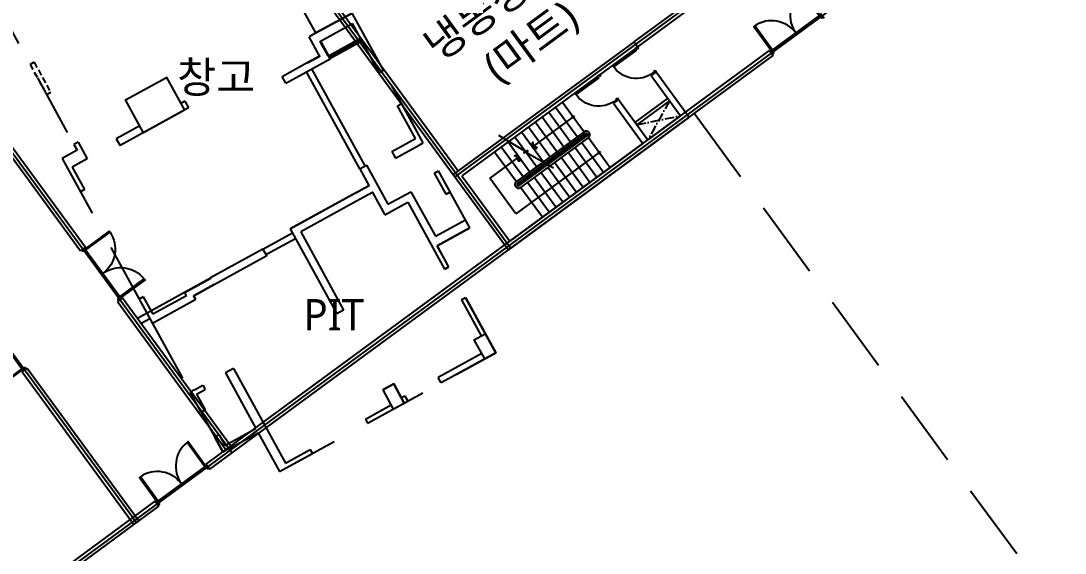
# Model space of a CAD drawing. Header units: millimetres. Extents: x 75184266 to 76346726, y -35077925 to -33679385.
# Drawn here: x 75439987 to 75473512, y -34905994 to -34888925 of the extents above; entities that cross this region are included whole.
import ezdxf
from ezdxf.enums import TextEntityAlignment as Align

# ---------------------------------------------------------------- set-up
doc = ezdxf.new("R2010")
doc.units = ezdxf.units.MM
doc.header["$LTSCALE"] = 50
doc.header["$MEASUREMENT"] = 0
for name, pattern in [('ACAD_ISO10W100', [18.5, 12, -3, 0.5, -3]), ('HIDDEN2', [0.1875, 0.125, -0.0625]), ('XR-지하3층$0$H', [1.3, 0.8, -0.5]), ('XR-지하3층$0$HIDDEN', [0.375, 0.25, -0.125])]:
    doc.linetypes.add(name, pattern=pattern)
doc.layers.get('0').update_dxf_attribs({"linetype": 'CONTINUOUS'})
for name, color, linetype in [('AA-DWXM-DOOR', 4, 'CONTINUOUS'), ('AA-MKXS', 3, 'CONTINUOUS'), ('CON', 2, 'CONTINUOUS'), ('DOOR', 7, 'CONTINUOUS'), ('HD', 7, 'CONTINUOUS'), ('open', 1, 'ACAD_ISO10W100'), ('W1', 3, 'CONTINUOUS')]:
    doc.layers.add(name, color=color, linetype=linetype)
doc.layers.add('건축', color=8, linetype='CONTINUOUS', plot=False)
doc.styles.add('XR-지하3층$0$맑은고딕', font='malgun.ttf')

# ---------------------------------------------------------------- blocks, each defined once
blk = doc.blocks.new('2P-Dr204')
at = {"color": 0}
for p, q in [((29, 50), (29, 955)), ((65, 50), (65, 956)), ((29, 50), (0, 50)), ((0, 50), (0, -50)), ((29, 14), (29, 50)), ((65, 50), (29, 50)), ((50, 14), (29, 14)), ((50, -50), (50, 14)), ((950, 14), (950, -50)), ((971, 14), (950, 14)), ((971, 14), (950, 14)), ((971, 50), (971, 14)), ((1000, 50), (971, 50)), ((1000, -50), (1000, 50)), ((50, -50), (0, -50)), ((1000, -50), (950, -50))]:
    blk.add_line(p, q, dxfattribs=at)
blk.add_arc((65, 50), 906, 0, 92.2294, dxfattribs=at)
blk = doc.blocks.new('A$C3C7850DE')
at = {"layer": 'CON', "ltscale": 100}
for p, q in [((-9, 7422), (-9, 222)), ((-9, 7422), (191, 7422)), ((191, 7422), (191, 422)), ((1191, 7422), (1191, 7222, 0)), ((1191, 7422), (2991, 7422)), ((2991, 7422), (2991, 222)), ((1191, 7222), (2791, 7222)), ((2791, 7222), (2791, 5922)), ((1191, 5922), (2791, 5922)), ((1191, 5922, 0), (1191, 5722, 0)), ((1191, 5722), (2791, 5722)), ((2791, 5722), (2791, 422)), ((191, 422), (2791, 422)), ((-9, 222), (2991, 222))]:
    blk.add_line(p, q, dxfattribs=at)
at = {"layer": 'HD', "ltscale": 10}
for p, q in [((191, 4422), (1376, 4422)), ((783, 4422), (783, 2802)), ((1376, 4422), (1376, 1722)), ((1476, 4422), (1446, 4422)), ((1446, 1722), (1446, 4422)), ((1476, 4422), (1476, 1722)), ((1506, 4422), (1476, 4422)), ((1506, 4422), (1506, 1722)), ((1506, 4422), (1536, 4422)), ((1536, 1722), (1536, 4422)), ((1606, 4422), (1606, 1722)), ((1606, 4422), (2791, 4422)), ((2198, 4422), (2198, 1097)), ((191, 4152), (1376, 4152)), ((1476, 4152), (1446, 4152)), ((1536, 4152), (1506, 4152)), ((2791, 4152), (1606, 4152)), ((191, 3882), (1376, 3882)), ((1476, 3882), (1446, 3882)), ((1536, 3882), (1506, 3882)), ((2791, 3882), (1606, 3882)), ((191, 3612), (1376, 3612)), ((1476, 3612), (1446, 3612)), ((1536, 3612), (1506, 3612)), ((2791, 3612), (1606, 3612)), ((191, 3342), (1376, 3342)), ((191, 3072), (1376, 3072)), ((1476, 3342), (1446, 3342)), ((1476, 3072), (1446, 3072)), ((1536, 3342), (1506, 3342)), ((1536, 3072), (1506, 3072)), ((2791, 3342), (1606, 3342)), ((2791, 3072), (1606, 3072)), ((191, 2802), (1376, 2802)), ((1476, 2802), (1446, 2802)), ((1536, 2802), (1506, 2802)), ((2791, 2802), (1606, 2802)), ((191, 2532), (1376, 2532)), ((1476, 2532), (1446, 2532)), ((1536, 2532), (1506, 2532)), ((2791, 2532), (1606, 2532)), ((191, 2262), (1376, 2262)), ((783, 2262), (783, 1097)), ((1476, 2262), (1446, 2262)), ((1536, 2262), (1506, 2262)), ((2791, 2262), (1606, 2262)), ((191, 1992), (1376, 1992)), ((191, 1722), (1376, 1722)), ((1476, 1992), (1446, 1992)), ((1476, 1722), (1446, 1722)), ((1506, 1722), (1476, 1722)), ((1536, 1992), (1506, 1992)), ((1536, 1722), (1506, 1722)), ((2791, 1992), (1606, 1992)), ((2791, 1722), (1606, 1722)), ((2198, 1097), (783, 1097))]:
    blk.add_line(p, q, dxfattribs=at)
blk.add_lwpolyline([(-159, 2141), (734, 2513), (779, 2461), (788, 2602), (833, 2551), (1726, 2943)], dxfattribs=at)
for points in [[(663, 2870), (783, 2802), (904, 2871), (886, 2900), (783, 2841), (680, 2900)], [(663, 2193), (783, 2262), (904, 2193), (886, 2163), (783, 2222), (680, 2164)]]:
    blk.add_lwpolyline(points, close=True, dxfattribs=at)
for centre in [(783, 4422), (783, 4422), (2198, 4422), (2198, 4422)]:
    blk.add_circle(centre, 30, dxfattribs=at)
for centre, radius, start, end in [((1491, 4422), 115, 0, 180), ((1491, 4422), 45, 0, 180), ((1491, 1722), 115, 180, 0), ((1491, 1722), 45, 180, 0)]:
    blk.add_arc(centre, radius, start, end, dxfattribs=at)
at = {"layer": 'open', "ltscale": 0.5}
for p, q in [((2191, 7222), (2791, 5922)), ((2191, 5922), (2791, 7222))]:
    blk.add_line(p, q, dxfattribs=at)
at = {"layer": 'W1', "ltscale": 100}
for p, q in [((2091, 7222), (2091, 5922)), ((2191, 7222), (2191, 5922))]:
    blk.add_line(p, q, dxfattribs=at)
at = {"layer": 'DOOR', "extrusion": (-1.015e-13, 9.27e-13, -1), "zscale": -1, "rotation": 180.0000577049292}
for p in [(-191, 7372, 0), (-191, 5872, 0)]:
    blk.add_blockref('2P-Dr204', p, dxfattribs=at)
blk = doc.blocks.new('FSD 2000')
at = {"layer": 'AA-DWXM-DOOR', "color": 8}
for p, q in [((40, 0), (1980, 0)), ((55, -40), (1965, -40))]:
    blk.add_line(p, q, dxfattribs=at)
at = {"layer": 'AA-DWXM-DOOR'}
for points in [[(40, 0), (80, 0), (80, 970), (40, 970), (40, 0)], [(1980, 0), (1940, 0), (1940, 970), (1980, 970), (1980, 0)]]:
    blk.add_lwpolyline(points, dxfattribs=at)
for points in [[(40, 0), (10, 0), (10, -100), (55, -100), (55, -40), (40, -40)], [(1980, 0), (2010, 0), (2010, -100), (1965, -100), (1965, -40), (1980, -40)]]:
    blk.add_lwpolyline(points, close=True, dxfattribs=at)
at = {"layer": 'AA-DWXM-DOOR', "color": 9}
for centre, start, end in [((39, 0), 359.9874, 87.5996), ((1981, 0), 92.4004, 180.0126)]:
    blk.add_arc(centre, 971, start, end, dxfattribs=at)
at = {"layer": 'AA-MKXS', "ltscale": 0.5}
for p, q in [((0, 50), (0, -150)), ((2020, 50), (2020, -150))]:
    blk.add_line(p, q, dxfattribs=at)

msp = doc.modelspace()

# ---------------------------------------------------------------- hatches: boundary and pattern name
at = {"layer": '건축', "ltscale": 0.5}
h = msp.add_hatch(dxfattribs=at)
h.set_pattern_fill('ANSI31', color=256, scale=350, angle=-61.24102, style=0)
h.set_pattern_definition([(343.758981953, (68131931.41, 46874226.7), (12.235934756, 42.004099808), [])])
h.paths.add_polyline_path([(75450936.2, -34889562.6), (75450888, -34889475), (75449858, -34890040.3), (75449906.1, -34890128)])

# ---------------------------------------------------------------- linework, layer by layer
for p, q in [((75426220.1, -34874746.5), (75446767.7, -34902773.1)), ((75435095.4, -34911206.7), (75481467.7, -34877208.9)), ((75448839, -34886994.1), (75453865.2, -34893849.7)), ((75449037.8, -34887096.2), (75455719.6, -34896210)), ((75449118.5, -34887037.2), (75454026.5, -34893731.5)), ((75453924.3, -34893930.4), (75462541.9, -34887612.4)), ((75459671.8, -34889592.6), (75462224.6, -34887721)), ((75459790.1, -34889753.9), (75462504.2, -34887764.1)), ((75445931.7, -34903138), (75464025.3, -34889872.7)), ((75446050, -34903299.3), (75464143.6, -34890034)), ((75450865.4, -34893673.8), (75449157.4, -34890561.7)), ((75451040.7, -34893577.5), (75449332.7, -34890465.4)), ((75438125.5, -34891154.5), (75441897.8, -34896299.8)), ((75438286.8, -34891036.2), (75442059.1, -34896181.5)), ((75448634.1, -34895594.2), (75451158.9, -34894208.5)), ((75436844.4, -34895664.8), (75443706.1, -34905023.9)), ((75447759.5, -34896245.3), (75448706.3, -34895725.7)), ((75447855.8, -34896420.6), (75448802.5, -34895901)), ((75443728, -34898457.9), (75445243.5, -34897626.1)), ((75443092.2, -34897928.9), (75446568.8, -34902670.9)), ((75443253.5, -34897810.6), (75446730.1, -34902552.7)), ((75443847.3, -34898620.5), (75444125.6, -34898467.8)), ((75440027.6, -34900175.7), (75443625.4, -34905083)), ((75440188.9, -34900057.4), (75443786.7, -34904964.8)), ((75435197.5, -34911007.8), (75444302.6, -34904332.4)), ((75435315.8, -34911169.1), (75444420.9, -34904493.7))]:
    msp.add_line(p, q, dxfattribs=at)
at = {"layer": '건축'}
for p, q in [((75451625.8, -34890507.4), (75450620.2, -34888675.2)), ((75449576.3, -34890046.6), (75449239.5, -34889432.9)), ((75451494.3, -34890579.5), (75451625.8, -34890507.4)), ((75451494.3, -34890579.5), (75451625.8, -34890507.4)), ((75445250.4, -34891496.8), (75445118.9, -34891568.9)), ((75445250.4, -34891496.8), (75445370.7, -34891715.9)), ((75452081.2, -34891649.1), (75452212.7, -34891576.9)), ((75452081.2, -34891649.1), (75452212.7, -34891576.9)), ((75452905.6, -34892839.3), (75452212.7, -34891576.9)), ((75445370.7, -34891715.9), (75443170.3, -34892923.6)), ((75443803.9, -34892290.6), (75443050, -34892704.4)), ((75441821.2, -34892814.1), (75441689.7, -34892886.3)), ((75441689.7, -34892886.3), (75441793.2, -34893074.8)), ((75441821.2, -34892814.1), (75442117.1, -34893353.3)), ((75452774.1, -34892911.4), (75452905.6, -34892839.3)), ((75441793.2, -34893074.8), (75441311, -34893339.4)), ((75441311, -34893339.4), (75441898, -34894408.9)), ((75442117.1, -34893353.3), (75441635, -34893617.9)), ((75451084.6, -34893553.5), (75451772.6, -34894807.1)), ((75441635, -34893617.9), (75442029.5, -34894336.7)), ((75450865.4, -34893673.8), (75451158.9, -34894208.5)), ((75453766.8, -34894408.5), (75453396.3, -34893733.5)), ((75442029.5, -34894336.7), (75441898, -34894408.9)), ((75450764.4, -34894425), (75448634.1, -34895594.2)), ((75451279.2, -34894427.7), (75451673.7, -34895146.5)), ((75453635.3, -34894480.6), (75453529.4, -34894287.8)), ((75453635.3, -34894480.6), (75453766.8, -34894408.5)), ((75453635.3, -34894480.6), (75453766.8, -34894408.5)), ((75453635.3, -34894480.6), (75453766.8, -34894408.5)), ((75450884.7, -34894644.2), (75448973.6, -34895693.1)), ((75448634.1, -34895594.2), (75450130.4, -34898320.6)), ((75454401.9, -34895565.7), (75454257.5, -34895302.7)), ((75448973.6, -34895693.1), (75450349.6, -34898200.3)), ((75447759.5, -34896245.3), (75446076.4, -34897169)), ((75447759.5, -34896245.3), (75447879.8, -34896464.4)), ((75447879.8, -34896464.4), (75446196.6, -34897388.2)), ((75453720.3, -34896818, 0), (75453588.9, -34896890.2, 0)), ((75443915.5, -34897773.2), (75443784, -34897845.4)), ((75443784, -34897845.4), (75444212.2, -34898625.6)), ((75443915.5, -34897773.2), (75444223.4, -34898334.3)), ((75445601.7, -34897863), (75444212.2, -34898625.6)), ((75445306.1, -34897740.1), (75444223.4, -34898334.3)), ((75454127.7, -34897872, 0), (75454259.2, -34897799.9, 0)), ((75454127.7, -34897872, 0), (75454762.8, -34899029.2, 0)), ((75454259.2, -34897799.9, 0), (75455231.1, -34899570.7)), ((75454784.2, -34899587.8, 0), (75453381.6, -34900357.6, 0)), ((75455231.1, -34899570.7), (75453477.8, -34900533, 0)), ((75446551.1, -34900216.5), (75447530.2, -34902000.5)), ((75446814.1, -34900072.2), (75448478.8, -34903105.4)), ((75445832.3, -34900611), (75445904.5, -34900742.5)), ((75445832.3, -34900611), (75445904.5, -34900742.5)), ((75451957.5, -34900568.8), (75452294.3, -34901182.5)), ((75453477.8, -34900533, 0), (75453381.6, -34900357.6, 0)), ((75445424.6, -34900834.8, 0), (75445465.5, -34900909.3, 0)), ((75445628.3, -34900894.1), (75445905, -34901398.2)), ((75451606.9, -34900761.3), (75451943.6, -34901374.9)), ((75445905, -34901398.2), (75445773.5, -34901470.3)), ((75451047.4, -34901695.7), (75451119.6, -34901827.2)), ((75451047.4, -34901695.7), (75451119.6, -34901827.2)), ((75446347.6, -34902204.7), (75446216.1, -34902276.9)), ((75446347.6, -34902204.7), (75446535.2, -34902546.6)), ((75447602.4, -34902132), (75448288, -34903381.2)), ((75449276.6, -34902667.6), (75449348.8, -34902799.1))]:
    msp.add_line(p, q, dxfattribs=at)
at = {"layer": '건축', "ltscale": 3}
msp.add_line((75449458.6, -34889312.7), (75449458.6, -34889312.7), dxfattribs=at)
msp.add_line((75449458.6, -34889312.7), (75449458.6, -34889312.7), dxfattribs=at)
at = {"layer": '건축', "linetype": 'HIDDEN2', "ltscale": 30}
for p, q in [((75440413.9, -34890249.9), (75440282.4, -34890322.1)), ((75440413.9, -34890249.9), (75440945.6, -34891218.6)), ((75440282.4, -34890322.1), (75440814.1, -34891290.8)), ((75440945.6, -34891218.6), (75440814.1, -34891290.8))]:
    msp.add_line(p, q, dxfattribs=at)
at = {"layer": '건축', "linetype": 'XR-지하3층$0$H', "ltscale": 50}
msp.add_lwpolyline([(75438952.1, -34887898.1), (75441793.2, -34893074.8), (75441311, -34893339.4), (75444212.2, -34898625.6), (75446475.9, -34902750.2), (75447602.4, -34902132), (75448288, -34903381.2), (75455231.1, -34899570.7), (75453349.9, -34896143), (75454401.9, -34895565.7), (75450620.2, -34888675.2), (75449458.6, -34889312.7), (75448465.1, -34887502.4)], dxfattribs=at)
at = {"layer": '건축'}
for points in [[(75449458.6, -34889312.7), (75450620.2, -34888675.2)], [(75449603, -34889575.7), (75450633.1, -34889010.3)], [(75451494.3, -34890579.5), (75450633.1, -34889010.3)], [(75449458.6, -34889312.7), (75449458.6, -34889312.7), (75449239.5, -34889432.9)], [(75448495.5, -34890924.9), (75449915.7, -34890145.5), (75449858, -34890040.3)], [(75448375.3, -34890705.7), (75449181.8, -34890263.1)], [(75448495.5, -34890924.9), (75448375.3, -34890705.7)], [(75452653.8, -34892692.3), (75452081.2, -34891649.1)], [(75443050, -34892704.4), (75443170.3, -34892923.6)], [(75451891.1, -34893110.9), (75452653.8, -34892692.3)], [(75452011.4, -34893330), (75452774.1, -34892911.4)], [(75451891.1, -34893110.9), (75452011.4, -34893330)], [(75450865.4, -34893673.8), (75451084.6, -34893553.5)], [(75453635.3, -34894480.6), (75453264.8, -34893805.6)], [(75451772.6, -34894807.1), (75452509, -34894403)], [(75452509, -34894403), (75453293.2, -34895831.9)], [(75451673.7, -34895146.5), (75452410.1, -34894742.4)], [(75452410.1, -34894742.4), (75453588.9, -34896890.2)], [(75453349.9, -34896143), (75453720.3, -34896818)], [(75445556.1, -34900762.6), (75445832.3, -34900611)], [(75451606.9, -34900761.3), (75451957.5, -34900568.8)], [(75445773.5, -34901470.3), (75445465.5, -34900909.3)], [(75445628.3, -34900894.1), (75445904.5, -34900742.5)], [(75452198.1, -34901007.2), (75452312, -34900944.6)], [(75451047.4, -34901695.7), (75451871.5, -34901243.4)], [(75451119.6, -34901827.2), (75452408.3, -34901119.9)], [(75451047.4, -34901695.7), (75451119.6, -34901827.2)], [(75451047.4, -34901695.7), (75451119.6, -34901827.2)], [(75446475.9, -34902750.2), (75446216.1, -34902276.9)], [(75446475.9, -34902750.2), (75447602.4, -34902132)], [(75446535.2, -34902546.6), (75447530.2, -34902000.5)], [(75448288, -34903381.2), (75449348.8, -34902799.1)], [(75448478.8, -34903105.4), (75449276.6, -34902667.6)], [(75449276.6, -34902667.6), (75449348.8, -34902799.1)], [(75449276.6, -34902667.6), (75449348.8, -34902799.1)]]:
    msp.add_lwpolyline(points, dxfattribs=at)
for points in [[(75449594.2, -34889580.5), (75449603, -34889575.7), (75449858, -34890040.3), (75449849.2, -34890045.1)], [(75449186.6, -34890271.9), (75449181.8, -34890263.1), (75449576.3, -34890046.6), (75449581.1, -34890055.4)], [(75443924.2, -34892509.8), (75443346.9, -34891457.8), (75444661.8, -34890736.1), (75445239.2, -34891788.1)], [(75451158.9, -34894208.5), (75451163.7, -34894217.3), (75450769.2, -34894433.8), (75450764.4, -34894425)], [(75451274.4, -34894418.9), (75451279.2, -34894427.7), (75450884.7, -34894644.2), (75450879.9, -34894635.4)], [(75445248.4, -34897634.9), (75445243.5, -34897626.1), (75446076.4, -34897169), (75446081.2, -34897177.8)], [(75445539.2, -34897749.1), (75445534.3, -34897740.3), (75446191.8, -34897379.4), (75446196.6, -34897388.2)]]:
    msp.add_lwpolyline(points, close=True, dxfattribs=at)
at = {"layer": '건축', "ltscale": 0.5}
for points in [[(75449858, -34890040.3), (75449849.2, -34890045.1), (75449594.2, -34889580.5), (75449603, -34889575.7)], [(75449181.8, -34890263.1), (75449186.6, -34890271.9), (75449581.1, -34890055.4), (75449576.3, -34890046.6)], [(75453264.8, -34893805.6), (75453396.3, -34893733.5)], [(75451158.9, -34894208.5), (75451163.7, -34894217.3), (75450769.2, -34894433.8), (75450764.4, -34894425)], [(75450884.7, -34894644.2), (75450879.9, -34894635.4), (75451274.4, -34894418.9), (75451279.2, -34894427.7)], [(75453293.2, -34895831.9), (75454257.5, -34895302.7)], [(75454401.9, -34895565.7), (75453349.9, -34896143)], [(75445248.4, -34897634.9), (75446081.2, -34897177.8), (75446076.4, -34897169)], [(75445306.1, -34897740.1), (75445248.4, -34897634.9)], [(75446196.6, -34897388.2), (75446191.8, -34897379.4), (75445534.3, -34897740.3), (75445539.2, -34897749.1)], [(75445601.7, -34897863), (75445539.2, -34897749.1)], [(75450349.6, -34898200.3), (75450130.4, -34898320.6)], [(75446814.1, -34900072.2), (75446551.1, -34900216.5)], [(75451943.6, -34901374.9), (75452294.3, -34901182.5), (75451957.5, -34900568.8), (75451606.9, -34900761.3)]]:
    msp.add_lwpolyline(points, dxfattribs=at)
at = {"layer": '건축', "ltscale": 3}
for points in [[(75449858, -34890040.3), (75450888, -34889475)], [(75449906.1, -34890128), (75450936.2, -34889562.6)]]:
    msp.add_lwpolyline(points, dxfattribs=at)
at = {"layer": '건축', "linetype": 'XR-지하3층$0$HIDDEN', "ltscale": 200}
msp.add_lwpolyline([(75461609.8, -34891897.8), (75499446.8, -34943506.7)], dxfattribs=at)
at = {"layer": '건축', "elevation": 0}
for points in [[(75453588.9, -34896890.2), (75453720.3, -34896818)], [(75454127.7, -34897872), (75454259.2, -34897799.9)], [(75445556.1, -34900762.6), (75445424.6, -34900834.8)], [(75452312, -34900944.6), (75452408.3, -34901119.9)], [(75452336.1, -34900988.4), (75452408.3, -34901119.9)], [(75452336.1, -34900988.4), (75452408.3, -34901119.9)]]:
    msp.add_lwpolyline(points, dxfattribs=at)
at = {"layer": '건축', "ltscale": 0.5}
msp.add_lwpolyline([(75454894.3, -34898957.1), (75455231.1, -34899570.7), (75454880.4, -34899763.2), (75454543.6, -34899149.5)], close=True, dxfattribs=at)

# ---------------------------------------------------------------- block references
at = {"layer": '건축'}
for p, rotation in [((75464054.9, -34889913.1, 0), 36.24693356715167), ((75440067.9, -34900146.1, 0), 126.2469335671946), ((75444332.2, -34904372.7, 0), 36.24693356715167)]:
    msp.add_blockref('FSD 2000', p, dxfattribs=dict(at, rotation=rotation))
at = {"layer": '건축', "ltscale": 0.5, "rotation": 306.2468838053784}
msp.add_blockref('A$C3C7850DE', (75453691.6, -34893988.2), dxfattribs=at)
at = {"layer": '건축', "xscale": -1, "rotation": 306.2469335634126}
msp.add_blockref('FSD 2000', (75443213.2, -34897840.2, 0), dxfattribs=at)

# ---------------------------------------------------------------- texts
at = {"layer": '건축', "style": 'XR-지하3층$0$맑은고딕'}
for s, p in [('냉동창고', (75455120.6, -34888386.1)), ('(마트)', (75456349.6, -34889572.3))]:
    msp.add_text(s, height=1000, rotation=36.24693, dxfattribs=at).set_placement(p, align=Align.MIDDLE_CENTER)
for s, p in [('창고', (75446257.4, -34890731.1)), ('PIT', (75450030.2, -34898345.1, 0))]:
    msp.add_text(s, height=1000, dxfattribs=at).set_placement(p, align=Align.MIDDLE_CENTER)

doc.saveas('drawing.dxf')
